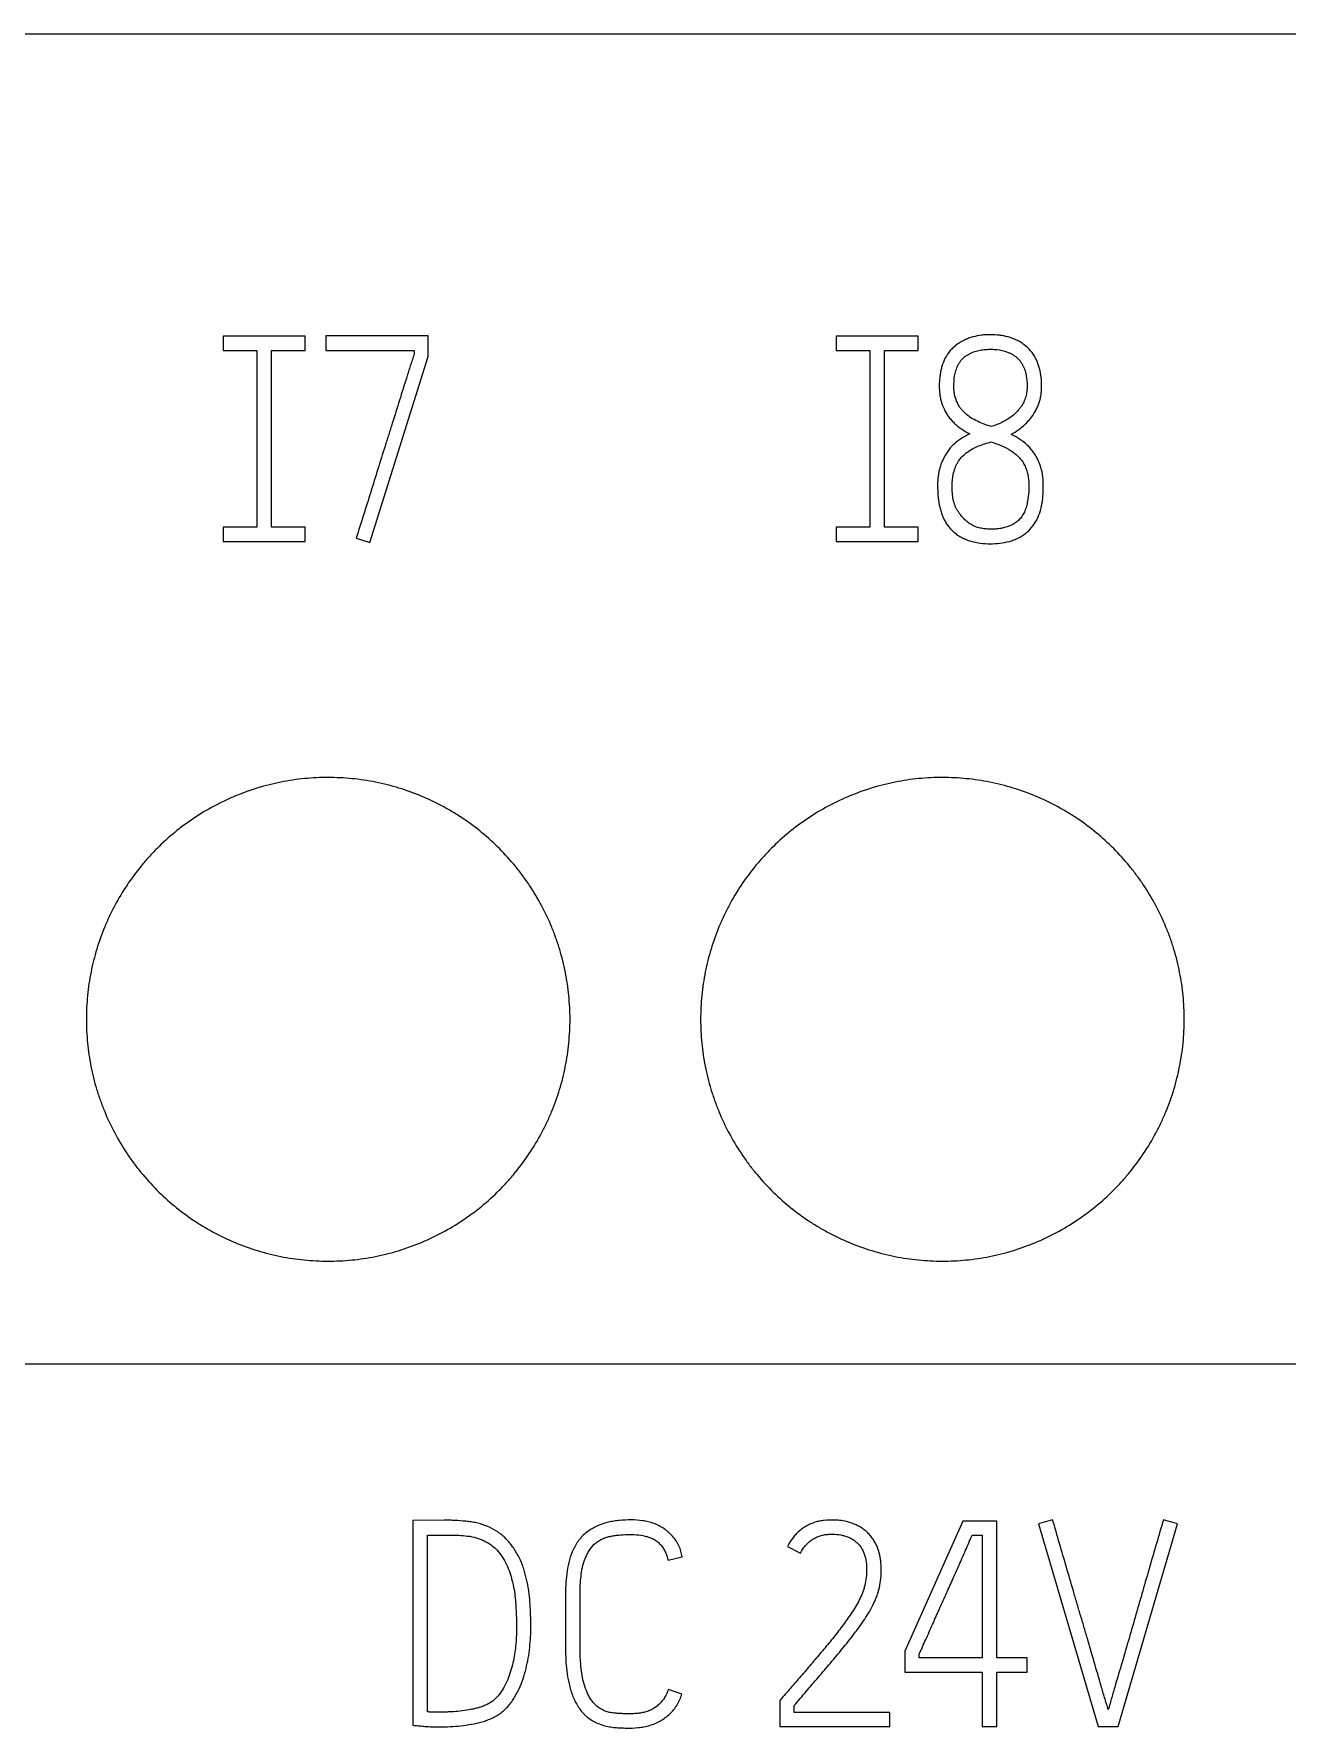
# Model space of a CAD drawing. Extents: x 0 to 420, y 0 to 297.
# Drawn here: x 140.25 to 150.62, y 219.54 to 233.56 of the extents above; entities that cross this region are included whole.
import ezdxf

# ---------------------------------------------------------------- set-up
doc = ezdxf.new("R2010")
doc.units = 0
doc.header["$LTSCALE"] = 23.1
doc.layers.add('10000_FRONT', color=7, linetype='CONTINUOUS')
doc.layers.add('10500_FRONT_LABELING', color=7, linetype='CONTINUOUS')

msp = doc.modelspace()

# ---------------------------------------------------------------- linework, layer by layer
at = {"layer": '10000_FRONT', "color": 7, "linetype": 'CONTINUOUS'}
for p, q in [((91.697, 233.556), (163.197, 233.556)), ((91.697, 222.556), (163.197, 222.556))]:
    msp.add_line(p, q, dxfattribs=at)
for points, knots in [([(144.687, 225.406), (144.687, 225.471), (144.683, 225.537), (144.671, 225.666), (144.661, 225.73), (144.636, 225.858), (144.62, 225.921), (144.592, 226.015), (144.582, 226.046), (144.559, 226.108), (144.548, 226.139), (144.51, 226.229), (144.455, 226.347), (144.388, 226.459), (144.334, 226.54), (144.315, 226.567), (144.276, 226.62), (144.256, 226.646), (144.193, 226.722), (144.149, 226.771), (144.011, 226.91), (143.911, 226.993), (143.788, 227.075), (143.774, 227.084), (143.746, 227.102), (143.732, 227.11), (143.69, 227.136), (143.661, 227.152), (143.575, 227.199), (143.516, 227.227), (143.395, 227.277), (143.334, 227.299), (143.24, 227.328), (143.208, 227.337), (143.144, 227.353), (143.112, 227.36), (143.014, 227.38), (142.884, 227.399), (142.754, 227.405), (142.623, 227.406), (142.558, 227.402), (142.459, 227.393), (142.426, 227.389), (142.361, 227.379), (142.199, 227.351), (142.042, 227.303), (141.891, 227.241), (141.861, 227.227), (141.816, 227.206), (141.801, 227.199), (141.772, 227.184), (141.698, 227.146), (141.628, 227.104), (141.466, 226.995), (141.365, 226.912), (141.248, 226.795), (141.225, 226.771), (141.181, 226.723), (141.16, 226.698), (141.098, 226.622), (141.059, 226.57), (140.987, 226.462), (140.953, 226.406), (140.907, 226.319), (140.892, 226.29), (140.864, 226.23), (140.851, 226.2), (140.813, 226.109), (140.77, 225.987), (140.738, 225.861), (140.719, 225.765), (140.713, 225.733), (140.704, 225.668), (140.7, 225.635), (140.69, 225.537), (140.687, 225.471), (140.687, 225.406)], [0, 0, 0, 0, 0.03125, 0.03125, 0.0625, 0.0625, 0.09375, 0.09375, 0.109375, 0.109375, 0.125, 0.125, 0.15625, 0.1875, 0.1875, 0.203125, 0.203125, 0.21875, 0.21875, 0.25, 0.25, 0.3125, 0.3125, 0.320312, 0.320312, 0.328125, 0.328125, 0.34375, 0.34375, 0.375, 0.375, 0.40625, 0.40625, 0.421875, 0.421875, 0.4375, 0.4375, 0.46875, 0.5, 0.5, 0.53125, 0.53125, 0.546875, 0.546875, 0.5625, 0.625, 0.625, 0.640625, 0.640625, 0.648438, 0.648438, 0.65625, 0.6875, 0.6875, 0.75, 0.75, 0.765625, 0.765625, 0.78125, 0.78125, 0.8125, 0.8125, 0.84375, 0.84375, 0.859375, 0.859375, 0.875, 0.875, 0.90625, 0.9375, 0.9375, 0.953125, 0.953125, 0.96875, 0.96875, 1, 1, 1, 1]), ([(149.767, 225.406), (149.767, 225.471), (149.763, 225.537), (149.751, 225.666), (149.741, 225.73), (149.716, 225.858), (149.7, 225.921), (149.672, 226.015), (149.662, 226.046), (149.639, 226.108), (149.628, 226.139), (149.59, 226.229), (149.535, 226.347), (149.468, 226.459), (149.414, 226.54), (149.395, 226.567), (149.356, 226.62), (149.336, 226.646), (149.273, 226.722), (149.229, 226.771), (149.091, 226.91), (148.991, 226.993), (148.868, 227.075), (148.854, 227.084), (148.826, 227.102), (148.812, 227.11), (148.77, 227.136), (148.741, 227.152), (148.655, 227.199), (148.596, 227.227), (148.475, 227.277), (148.414, 227.299), (148.32, 227.328), (148.288, 227.337), (148.224, 227.353), (148.192, 227.36), (148.094, 227.38), (147.964, 227.399), (147.834, 227.405), (147.703, 227.406), (147.638, 227.402), (147.539, 227.393), (147.506, 227.389), (147.441, 227.379), (147.279, 227.351), (147.122, 227.303), (146.971, 227.241), (146.941, 227.227), (146.896, 227.206), (146.881, 227.199), (146.852, 227.184), (146.778, 227.146), (146.708, 227.104), (146.546, 226.995), (146.445, 226.912), (146.328, 226.795), (146.305, 226.771), (146.261, 226.723), (146.24, 226.698), (146.178, 226.622), (146.139, 226.57), (146.067, 226.462), (146.033, 226.406), (145.987, 226.319), (145.972, 226.29), (145.944, 226.23), (145.931, 226.2), (145.893, 226.109), (145.85, 225.987), (145.818, 225.861), (145.799, 225.765), (145.793, 225.733), (145.784, 225.668), (145.78, 225.635), (145.77, 225.537), (145.767, 225.471), (145.767, 225.406)], [0, 0, 0, 0, 0.03125, 0.03125, 0.0625, 0.0625, 0.09375, 0.09375, 0.109375, 0.109375, 0.125, 0.125, 0.15625, 0.1875, 0.1875, 0.203125, 0.203125, 0.21875, 0.21875, 0.25, 0.25, 0.3125, 0.3125, 0.320312, 0.320312, 0.328125, 0.328125, 0.34375, 0.34375, 0.375, 0.375, 0.40625, 0.40625, 0.421875, 0.421875, 0.4375, 0.4375, 0.46875, 0.5, 0.5, 0.53125, 0.53125, 0.546875, 0.546875, 0.5625, 0.625, 0.625, 0.640625, 0.640625, 0.648438, 0.648438, 0.65625, 0.6875, 0.6875, 0.75, 0.75, 0.765625, 0.765625, 0.78125, 0.78125, 0.8125, 0.8125, 0.84375, 0.84375, 0.859375, 0.859375, 0.875, 0.875, 0.90625, 0.9375, 0.9375, 0.953125, 0.953125, 0.96875, 0.96875, 1, 1, 1, 1]), ([(140.687, 225.406), (140.687, 225.34), (140.69, 225.274), (140.703, 225.145), (140.712, 225.081), (140.737, 224.953), (140.753, 224.89), (140.781, 224.796), (140.792, 224.765), (140.814, 224.703), (140.826, 224.672), (140.863, 224.582), (140.919, 224.464), (140.985, 224.352), (141.039, 224.271), (141.058, 224.244), (141.097, 224.191), (141.117, 224.165), (141.18, 224.089), (141.224, 224.04), (141.362, 223.901), (141.463, 223.818), (141.585, 223.736), (141.599, 223.727), (141.627, 223.709), (141.641, 223.701), (141.684, 223.675), (141.712, 223.659), (141.799, 223.612), (141.858, 223.584), (141.978, 223.534), (142.04, 223.512), (142.134, 223.483), (142.166, 223.474), (142.229, 223.458), (142.262, 223.451), (142.359, 223.431), (142.489, 223.412), (142.619, 223.406), (142.75, 223.405), (142.816, 223.409), (142.914, 223.418), (142.947, 223.422), (143.012, 223.432), (143.045, 223.438), (143.141, 223.457), (143.205, 223.473), (143.33, 223.511), (143.391, 223.533), (143.482, 223.57), (143.512, 223.584), (143.557, 223.605), (143.572, 223.612), (143.601, 223.627), (143.675, 223.665), (143.745, 223.707), (143.907, 223.816), (144.009, 223.899), (144.125, 224.016), (144.148, 224.04), (144.192, 224.088), (144.213, 224.113), (144.275, 224.189), (144.314, 224.241), (144.386, 224.349), (144.42, 224.405), (144.466, 224.492), (144.481, 224.521), (144.509, 224.581), (144.522, 224.611), (144.56, 224.702), (144.604, 224.824), (144.635, 224.95), (144.654, 225.046), (144.66, 225.078), (144.67, 225.143), (144.674, 225.176), (144.683, 225.274), (144.687, 225.34), (144.687, 225.406)], [0, 0, 0, 0, 0.03125, 0.03125, 0.0625, 0.0625, 0.09375, 0.09375, 0.109375, 0.109375, 0.125, 0.125, 0.15625, 0.1875, 0.1875, 0.203125, 0.203125, 0.21875, 0.21875, 0.25, 0.25, 0.3125, 0.3125, 0.320312, 0.320312, 0.328125, 0.328125, 0.34375, 0.34375, 0.375, 0.375, 0.40625, 0.40625, 0.421875, 0.421875, 0.4375, 0.4375, 0.46875, 0.5, 0.5, 0.53125, 0.53125, 0.546875, 0.546875, 0.5625, 0.5625, 0.59375, 0.59375, 0.625, 0.625, 0.640625, 0.640625, 0.648438, 0.648438, 0.65625, 0.6875, 0.6875, 0.75, 0.75, 0.765625, 0.765625, 0.78125, 0.78125, 0.8125, 0.8125, 0.84375, 0.84375, 0.859375, 0.859375, 0.875, 0.875, 0.90625, 0.9375, 0.9375, 0.953125, 0.953125, 0.96875, 0.96875, 1, 1, 1, 1]), ([(145.767, 225.406), (145.767, 225.34), (145.77, 225.274), (145.783, 225.145), (145.792, 225.081), (145.817, 224.953), (145.833, 224.89), (145.861, 224.796), (145.872, 224.765), (145.894, 224.703), (145.906, 224.672), (145.943, 224.582), (145.999, 224.464), (146.065, 224.352), (146.119, 224.271), (146.138, 224.244), (146.177, 224.191), (146.197, 224.165), (146.26, 224.089), (146.304, 224.04), (146.442, 223.901), (146.543, 223.818), (146.665, 223.736), (146.679, 223.727), (146.707, 223.709), (146.721, 223.701), (146.764, 223.675), (146.792, 223.659), (146.879, 223.612), (146.938, 223.584), (147.058, 223.534), (147.12, 223.512), (147.214, 223.483), (147.246, 223.474), (147.309, 223.458), (147.342, 223.451), (147.439, 223.431), (147.569, 223.412), (147.699, 223.406), (147.83, 223.405), (147.896, 223.409), (147.994, 223.418), (148.027, 223.422), (148.092, 223.432), (148.125, 223.438), (148.221, 223.457), (148.285, 223.473), (148.41, 223.511), (148.471, 223.533), (148.562, 223.57), (148.592, 223.584), (148.637, 223.605), (148.652, 223.612), (148.681, 223.627), (148.755, 223.665), (148.825, 223.707), (148.987, 223.816), (149.089, 223.899), (149.205, 224.016), (149.228, 224.04), (149.272, 224.088), (149.293, 224.113), (149.355, 224.189), (149.394, 224.241), (149.466, 224.349), (149.5, 224.405), (149.546, 224.492), (149.561, 224.521), (149.589, 224.581), (149.602, 224.611), (149.64, 224.702), (149.684, 224.824), (149.715, 224.95), (149.734, 225.046), (149.74, 225.078), (149.75, 225.143), (149.754, 225.176), (149.763, 225.274), (149.767, 225.34), (149.767, 225.406)], [0, 0, 0, 0, 0.03125, 0.03125, 0.0625, 0.0625, 0.09375, 0.09375, 0.109375, 0.109375, 0.125, 0.125, 0.15625, 0.1875, 0.1875, 0.203125, 0.203125, 0.21875, 0.21875, 0.25, 0.25, 0.3125, 0.3125, 0.320312, 0.320312, 0.328125, 0.328125, 0.34375, 0.34375, 0.375, 0.375, 0.40625, 0.40625, 0.421875, 0.421875, 0.4375, 0.4375, 0.46875, 0.5, 0.5, 0.53125, 0.53125, 0.546875, 0.546875, 0.5625, 0.5625, 0.59375, 0.59375, 0.625, 0.625, 0.640625, 0.640625, 0.648438, 0.648438, 0.65625, 0.6875, 0.6875, 0.75, 0.75, 0.765625, 0.765625, 0.78125, 0.78125, 0.8125, 0.8125, 0.84375, 0.84375, 0.859375, 0.859375, 0.875, 0.875, 0.90625, 0.9375, 0.9375, 0.953125, 0.953125, 0.96875, 0.96875, 1, 1, 1, 1])]:
    msp.add_open_spline(points, degree=3, knots=knots, dxfattribs=at)
at = {"layer": '10500_FRONT_LABELING', "color": 7, "linetype": 'CONTINUOUS'}
for p, q in [((141.817, 231.056), (141.817, 230.936)), ((142.497, 231.056), (141.817, 231.056)), ((141.817, 230.936), (142.097, 230.936)), ((142.097, 230.936), (142.097, 229.476)), ((142.217, 229.476), (142.217, 230.936)), ((142.217, 230.936), (142.497, 230.936)), ((142.497, 230.936), (142.497, 231.056)), ((142.667, 231.058), (142.667, 230.938)), ((143.515, 231.058), (142.667, 231.058)), ((142.667, 230.938), (143.398, 230.938)), ((143.398, 230.938), (143.398, 230.905)), ((143.515, 230.886), (143.515, 231.058)), ((146.887, 231.056), (146.887, 230.936)), ((147.567, 231.056), (146.887, 231.056)), ((146.887, 230.936), (147.167, 230.936)), ((147.167, 230.936), (147.167, 229.476)), ((147.287, 229.476), (147.287, 230.936)), ((147.287, 230.936), (147.567, 230.936)), ((147.567, 230.936), (147.567, 231.056)), ((143.032, 229.348), (143.515, 230.886)), ((141.817, 229.476), (141.817, 229.356)), ((142.097, 229.476), (141.817, 229.476)), ((142.497, 229.476), (142.217, 229.476)), ((142.497, 229.356), (142.497, 229.476)), ((142.919, 229.386), (143.032, 229.348)), ((146.887, 229.476), (146.887, 229.356)), ((147.167, 229.476), (146.887, 229.476)), ((147.567, 229.476), (147.287, 229.476)), ((147.567, 229.356), (147.567, 229.476)), ((141.817, 229.356), (142.497, 229.356)), ((146.887, 229.356), (147.567, 229.356)), ((143.647, 221.263), (143.387, 221.26)), ((143.387, 221.26), (143.387, 219.567)), ((147.934, 221.256), (147.455, 220.18)), ((148.216, 221.256), (147.934, 221.256)), ((148.216, 220.124), (148.216, 221.256)), ((148.678, 221.267), (148.562, 221.234)), ((149.711, 221.234), (149.595, 221.267)), ((143.507, 219.678), (143.507, 221.14)), ((143.507, 221.14), (143.695, 221.14)), ((148.012, 221.138), (148.095, 221.138)), ((148.095, 221.138), (148.095, 220.124)), ((148.562, 221.234), (149.055, 219.556)), ((149.221, 219.556), (149.711, 221.234)), ((146.486, 221.046), (146.593, 220.991)), ((145.498, 220.933), (145.614, 220.961)), ((144.65, 220.654), (144.65, 220.206)), ((144.77, 220.206), (144.77, 220.654)), ((147.455, 220.18), (147.455, 220.006)), ((147.574, 220.124), (147.574, 220.154)), ((147.455, 220.006), (148.095, 220.006)), ((148.095, 220.124), (147.574, 220.124)), ((148.095, 220.006), (148.095, 219.556)), ((148.467, 220.124), (148.216, 220.124)), ((148.216, 219.556), (148.216, 220.006)), ((148.216, 220.006), (148.467, 220.006)), ((148.467, 220.006), (148.467, 220.124)), ((145.612, 219.824), (145.5, 219.864)), ((146.436, 219.789), (146.422, 219.772)), ((146.422, 219.772), (146.422, 219.556)), ((146.541, 219.673), (146.541, 219.73)), ((147.332, 219.673), (146.541, 219.673)), ((147.332, 219.556), (147.332, 219.673)), ((146.422, 219.556), (147.332, 219.556)), ((148.095, 219.556), (148.216, 219.556)), ((149.055, 219.556), (149.221, 219.556))]:
    msp.add_line(p, q, dxfattribs=at)
for points, knots in [([(148.335, 230.244), (148.357, 230.256), (148.378, 230.269), (148.417, 230.298), (148.436, 230.313), (148.463, 230.339), (148.471, 230.348), (148.488, 230.367), (148.495, 230.376), (148.517, 230.405), (148.53, 230.426), (148.547, 230.458), (148.553, 230.469), (148.562, 230.492), (148.566, 230.504), (148.573, 230.527), (148.576, 230.539), (148.581, 230.563), (148.583, 230.575), (148.586, 230.599), (148.587, 230.611), (148.587, 230.636), (148.587, 230.648), (148.586, 230.685), (148.584, 230.709), (148.577, 230.757), (148.572, 230.781), (148.561, 230.816), (148.557, 230.828), (148.548, 230.851), (148.543, 230.862), (148.526, 230.895), (148.512, 230.915), (148.48, 230.953), (148.462, 230.97), (148.433, 230.992), (148.423, 230.999), (148.402, 231.012), (148.391, 231.018), (148.357, 231.034), (148.334, 231.042), (148.298, 231.052), (148.286, 231.055), (148.262, 231.06), (148.25, 231.062), (148.213, 231.066), (148.189, 231.067), (148.152, 231.067), (148.139, 231.067), (148.115, 231.066), (148.102, 231.065), (148.066, 231.06), (148.042, 231.056), (148.006, 231.046), (147.994, 231.042), (147.971, 231.034), (147.96, 231.029), (147.926, 231.013), (147.905, 231), (147.876, 230.978), (147.866, 230.97), (147.848, 230.953), (147.839, 230.945), (147.816, 230.917), (147.802, 230.897), (147.779, 230.853), (147.77, 230.83), (147.759, 230.795), (147.756, 230.783), (147.751, 230.759), (147.749, 230.747), (147.744, 230.711), (147.742, 230.686), (147.74, 230.638), (147.741, 230.614), (147.744, 230.577), (147.746, 230.565), (147.75, 230.541), (147.753, 230.529), (147.763, 230.493), (147.772, 230.47), (147.788, 230.437), (147.793, 230.426), (147.806, 230.405), (147.813, 230.395), (147.828, 230.375), (147.836, 230.366), (147.853, 230.348), (147.861, 230.339), (147.879, 230.322), (147.889, 230.314), (147.909, 230.299), (147.919, 230.292), (147.95, 230.271), (147.971, 230.258), (147.993, 230.247)], [0, 0, 0, 0, 0.03125, 0.03125, 0.0625, 0.0625, 0.078125, 0.078125, 0.09375, 0.09375, 0.125, 0.125, 0.140625, 0.140625, 0.15625, 0.15625, 0.171875, 0.171875, 0.1875, 0.1875, 0.203125, 0.203125, 0.21875, 0.21875, 0.25, 0.25, 0.28125, 0.28125, 0.296875, 0.296875, 0.3125, 0.3125, 0.34375, 0.34375, 0.375, 0.375, 0.390625, 0.390625, 0.40625, 0.40625, 0.4375, 0.4375, 0.453125, 0.453125, 0.46875, 0.46875, 0.5, 0.5, 0.515625, 0.515625, 0.53125, 0.53125, 0.5625, 0.5625, 0.578125, 0.578125, 0.59375, 0.59375, 0.625, 0.625, 0.640625, 0.640625, 0.65625, 0.65625, 0.6875, 0.6875, 0.71875, 0.71875, 0.734375, 0.734375, 0.75, 0.75, 0.78125, 0.78125, 0.8125, 0.8125, 0.828125, 0.828125, 0.84375, 0.84375, 0.875, 0.875, 0.890625, 0.890625, 0.90625, 0.90625, 0.921875, 0.921875, 0.9375, 0.9375, 0.953125, 0.953125, 0.96875, 0.96875, 1, 1, 1, 1]), ([(147.861, 230.636), (147.862, 230.667), (147.863, 230.697), (147.87, 230.742), (147.874, 230.757), (147.883, 230.787), (147.888, 230.801), (147.898, 230.822), (147.902, 230.828), (147.911, 230.841), (147.915, 230.848), (147.93, 230.866), (147.94, 230.876), (147.959, 230.891), (147.965, 230.895), (147.978, 230.903), (147.985, 230.907), (148.005, 230.918), (148.019, 230.924), (148.041, 230.931), (148.049, 230.933), (148.064, 230.937), (148.087, 230.942), (148.109, 230.945), (148.14, 230.947), (148.155, 230.947), (148.186, 230.947), (148.202, 230.946), (148.247, 230.941), (148.277, 230.934), (148.313, 230.921), (148.32, 230.917), (148.334, 230.911), (148.348, 230.903), (148.361, 230.895), (148.373, 230.886), (148.379, 230.881), (148.396, 230.865), (148.407, 230.854), (148.42, 230.835), (148.424, 230.828), (148.431, 230.815), (148.435, 230.808), (148.444, 230.787), (148.449, 230.772), (148.457, 230.743), (148.46, 230.727), (148.467, 230.682), (148.468, 230.652), (148.466, 230.606), (148.464, 230.591), (148.458, 230.561), (148.454, 230.546), (148.442, 230.517), (148.436, 230.504), (148.424, 230.484), (148.42, 230.477), (148.411, 230.465), (148.406, 230.459), (148.392, 230.441), (148.381, 230.429), (148.36, 230.408), (148.348, 230.398), (148.311, 230.37), (148.285, 230.354), (148.243, 230.334), (148.229, 230.328), (148.2, 230.317), (148.185, 230.312), (148.17, 230.308)], [0, 0, 0, 0, 0.0625, 0.0625, 0.09375, 0.09375, 0.125, 0.125, 0.140625, 0.140625, 0.15625, 0.15625, 0.1875, 0.1875, 0.203125, 0.203125, 0.21875, 0.21875, 0.25, 0.25, 0.265625, 0.265625, 0.28125, 0.3125, 0.3125, 0.34375, 0.34375, 0.375, 0.375, 0.4375, 0.4375, 0.453125, 0.453125, 0.46875, 0.484375, 0.484375, 0.5, 0.5, 0.53125, 0.53125, 0.546875, 0.546875, 0.5625, 0.5625, 0.59375, 0.59375, 0.625, 0.625, 0.6875, 0.6875, 0.71875, 0.71875, 0.75, 0.75, 0.78125, 0.78125, 0.796875, 0.796875, 0.8125, 0.8125, 0.84375, 0.84375, 0.875, 0.875, 0.9375, 0.9375, 0.96875, 0.96875, 1, 1, 1, 1]), ([(143.398, 230.905), (143.395, 230.897), (143.392, 230.889), (143.387, 230.873), (143.384, 230.865), (143.377, 230.842), (143.371, 230.826), (143.356, 230.779), (143.346, 230.747), (143.316, 230.652), (143.296, 230.589), (143.257, 230.462), (143.237, 230.399), (143.207, 230.304), (143.197, 230.272), (143.177, 230.209), (143.167, 230.177), (143.137, 230.083), (143.117, 230.019), (143.078, 229.893), (143.058, 229.829), (142.999, 229.639), (142.959, 229.513), (142.919, 229.386)], [0, 0, 0, 0, 0.015625, 0.015625, 0.03125, 0.03125, 0.0625, 0.0625, 0.125, 0.125, 0.25, 0.25, 0.375, 0.375, 0.4375, 0.4375, 0.5, 0.5, 0.625, 0.625, 0.75, 0.75, 1, 1, 1, 1]), ([(148.17, 230.308), (148.131, 230.32), (148.092, 230.334), (148.037, 230.36), (148.019, 230.37), (147.985, 230.392), (147.969, 230.404), (147.946, 230.425), (147.939, 230.432), (147.926, 230.447), (147.913, 230.463), (147.902, 230.48), (147.893, 230.498), (147.888, 230.508), (147.877, 230.536), (147.871, 230.555), (147.865, 230.585), (147.864, 230.595), (147.862, 230.615), (147.861, 230.626), (147.861, 230.636)], [0, 0, 0, 0, 0.25, 0.25, 0.375, 0.375, 0.5, 0.5, 0.5625, 0.5625, 0.625, 0.6875, 0.6875, 0.75, 0.75, 0.875, 0.875, 0.9375, 0.9375, 1, 1, 1, 1]), ([(147.993, 230.247), (147.969, 230.236), (147.945, 230.223), (147.901, 230.194), (147.879, 230.179), (147.85, 230.151), (147.841, 230.142), (147.823, 230.121), (147.815, 230.111), (147.792, 230.078), (147.78, 230.055), (147.763, 230.019), (147.758, 230.006), (147.749, 229.981), (147.745, 229.969), (147.735, 229.93), (147.731, 229.904), (147.728, 229.864), (147.727, 229.851), (147.727, 229.824), (147.727, 229.811), (147.727, 229.771), (147.729, 229.745), (147.735, 229.693), (147.739, 229.667), (147.748, 229.628), (147.751, 229.615), (147.759, 229.589), (147.764, 229.577), (147.774, 229.552), (147.78, 229.54), (147.792, 229.517), (147.799, 229.505), (147.823, 229.472), (147.84, 229.452), (147.871, 229.426), (147.881, 229.418), (147.904, 229.403), (147.915, 229.396), (147.939, 229.384), (147.951, 229.378), (147.976, 229.368), (147.989, 229.364), (148.054, 229.345), (148.107, 229.339), (148.215, 229.339), (148.268, 229.344), (148.333, 229.362), (148.346, 229.366), (148.371, 229.376), (148.383, 229.381), (148.407, 229.393), (148.419, 229.4), (148.441, 229.414), (148.452, 229.422), (148.483, 229.448), (148.501, 229.467), (148.525, 229.5), (148.532, 229.511), (148.546, 229.534), (148.552, 229.546), (148.568, 229.583), (148.576, 229.608), (148.588, 229.661), (148.593, 229.687), (148.599, 229.739), (148.601, 229.766), (148.601, 229.805), (148.601, 229.819), (148.601, 229.845), (148.6, 229.859), (148.597, 229.899), (148.593, 229.925), (148.583, 229.963), (148.579, 229.976), (148.57, 230.001), (148.565, 230.014), (148.554, 230.038), (148.548, 230.05), (148.535, 230.073), (148.527, 230.084), (148.512, 230.105), (148.504, 230.116), (148.486, 230.136), (148.477, 230.146), (148.448, 230.173), (148.427, 230.189), (148.382, 230.219), (148.359, 230.232), (148.335, 230.244)], [0, 0, 0, 0, 0.03125, 0.03125, 0.0625, 0.0625, 0.078125, 0.078125, 0.09375, 0.09375, 0.125, 0.125, 0.140625, 0.140625, 0.15625, 0.15625, 0.1875, 0.1875, 0.203125, 0.203125, 0.21875, 0.21875, 0.25, 0.25, 0.28125, 0.28125, 0.296875, 0.296875, 0.3125, 0.3125, 0.328125, 0.328125, 0.34375, 0.34375, 0.375, 0.375, 0.390625, 0.390625, 0.40625, 0.40625, 0.421875, 0.421875, 0.4375, 0.4375, 0.5, 0.5, 0.5625, 0.5625, 0.578125, 0.578125, 0.59375, 0.59375, 0.609375, 0.609375, 0.625, 0.625, 0.65625, 0.65625, 0.671875, 0.671875, 0.6875, 0.6875, 0.71875, 0.71875, 0.75, 0.75, 0.78125, 0.78125, 0.796875, 0.796875, 0.8125, 0.8125, 0.84375, 0.84375, 0.859375, 0.859375, 0.875, 0.875, 0.890625, 0.890625, 0.90625, 0.90625, 0.921875, 0.921875, 0.9375, 0.9375, 0.96875, 0.96875, 1, 1, 1, 1]), ([(147.953, 229.537), (147.941, 229.549), (147.929, 229.562), (147.912, 229.582), (147.907, 229.589), (147.897, 229.603), (147.892, 229.611), (147.883, 229.626), (147.879, 229.634), (147.872, 229.65), (147.869, 229.658), (147.861, 229.683), (147.857, 229.7), (147.851, 229.735), (147.849, 229.752), (147.847, 229.787), (147.847, 229.805), (147.847, 229.839), (147.848, 229.857), (147.851, 229.883), (147.852, 229.892), (147.855, 229.909), (147.857, 229.918), (147.863, 229.943), (147.869, 229.96), (147.879, 229.984), (147.883, 229.992), (147.891, 230.008), (147.896, 230.015), (147.91, 230.037), (147.921, 230.051), (147.946, 230.075), (147.96, 230.087), (148.003, 230.118), (148.034, 230.134), (148.083, 230.154), (148.1, 230.16), (148.133, 230.171), (148.15, 230.176), (148.168, 230.181)], [0, 0, 0, 0, 0.0625, 0.0625, 0.09375, 0.09375, 0.125, 0.125, 0.15625, 0.15625, 0.1875, 0.1875, 0.25, 0.25, 0.3125, 0.3125, 0.375, 0.375, 0.4375, 0.4375, 0.46875, 0.46875, 0.5, 0.5, 0.5625, 0.5625, 0.59375, 0.59375, 0.625, 0.625, 0.6875, 0.6875, 0.75, 0.75, 0.875, 0.875, 0.9375, 0.9375, 1, 1, 1, 1]), ([(148.168, 230.181), (148.194, 230.173), (148.22, 230.164), (148.27, 230.143), (148.294, 230.132), (148.33, 230.111), (148.341, 230.103), (148.364, 230.087), (148.374, 230.079), (148.394, 230.06), (148.404, 230.05), (148.421, 230.029), (148.429, 230.018), (148.443, 229.995), (148.449, 229.983), (148.459, 229.958), (148.464, 229.944), (148.475, 229.905), (148.478, 229.878), (148.481, 229.838), (148.481, 229.824), (148.481, 229.797), (148.481, 229.783), (148.479, 229.742), (148.475, 229.716), (148.468, 229.676), (148.465, 229.662), (148.458, 229.636), (148.451, 229.616), (148.443, 229.598), (148.437, 229.586), (148.433, 229.58), (148.422, 229.562), (148.414, 229.551), (148.4, 229.536), (148.396, 229.532), (148.385, 229.523), (148.38, 229.518), (148.363, 229.506), (148.351, 229.499), (148.333, 229.49), (148.326, 229.488), (148.314, 229.483), (148.294, 229.476), (148.274, 229.471), (148.248, 229.465), (148.234, 229.463), (148.207, 229.46), (148.193, 229.46), (148.166, 229.459), (148.152, 229.459), (148.125, 229.461), (148.111, 229.462), (148.084, 229.467), (148.071, 229.47), (148.045, 229.478), (148.032, 229.483), (148.013, 229.492), (148.007, 229.496), (147.995, 229.503), (147.99, 229.506), (147.973, 229.518), (147.963, 229.527), (147.953, 229.537)], [0, 0, 0, 0, 0.0625, 0.0625, 0.125, 0.125, 0.15625, 0.15625, 0.1875, 0.1875, 0.21875, 0.21875, 0.25, 0.25, 0.28125, 0.28125, 0.3125, 0.3125, 0.375, 0.375, 0.40625, 0.40625, 0.4375, 0.4375, 0.5, 0.5, 0.53125, 0.53125, 0.5625, 0.578125, 0.578125, 0.59375, 0.59375, 0.625, 0.625, 0.640625, 0.640625, 0.65625, 0.65625, 0.6875, 0.6875, 0.703125, 0.703125, 0.71875, 0.75, 0.75, 0.78125, 0.78125, 0.8125, 0.8125, 0.84375, 0.84375, 0.875, 0.875, 0.90625, 0.90625, 0.9375, 0.9375, 0.953125, 0.953125, 0.96875, 0.96875, 1, 1, 1, 1]), ([(143.387, 219.567), (143.401, 219.566), (143.416, 219.564), (143.446, 219.562), (143.461, 219.56), (143.49, 219.558), (143.505, 219.556), (143.534, 219.555), (143.549, 219.554), (143.593, 219.553), (143.623, 219.553), (143.682, 219.555), (143.711, 219.556), (143.77, 219.561), (143.799, 219.564), (143.857, 219.573), (143.886, 219.578), (143.93, 219.588), (143.945, 219.592), (143.974, 219.6), (143.988, 219.604), (144.016, 219.615), (144.03, 219.62), (144.057, 219.633), (144.07, 219.64), (144.096, 219.655), (144.109, 219.663), (144.132, 219.682), (144.143, 219.691), (144.175, 219.723), (144.194, 219.746), (144.219, 219.783), (144.227, 219.796), (144.242, 219.821), (144.249, 219.834), (144.269, 219.874), (144.281, 219.901), (144.301, 219.957), (144.31, 219.986), (144.325, 220.043), (144.332, 220.072), (144.343, 220.13), (144.347, 220.159), (144.355, 220.217), (144.357, 220.247), (144.361, 220.306), (144.363, 220.335), (144.363, 220.395), (144.363, 220.424), (144.361, 220.484), (144.36, 220.513), (144.357, 220.573), (144.354, 220.602), (144.348, 220.661), (144.344, 220.69), (144.336, 220.734), (144.333, 220.748), (144.327, 220.777), (144.323, 220.792), (144.316, 220.821), (144.312, 220.835), (144.303, 220.864), (144.298, 220.878), (144.283, 220.92), (144.27, 220.947), (144.249, 220.986), (144.242, 220.999), (144.226, 221.025), (144.217, 221.037), (144.199, 221.061), (144.19, 221.073), (144.17, 221.095), (144.16, 221.106), (144.139, 221.127), (144.128, 221.136), (144.11, 221.151), (144.104, 221.155), (144.092, 221.164), (144.086, 221.168), (144.054, 221.189), (144.027, 221.202), (143.986, 221.218), (143.972, 221.223), (143.943, 221.233), (143.929, 221.237), (143.9, 221.244), (143.885, 221.246), (143.855, 221.251), (143.841, 221.253), (143.796, 221.257), (143.767, 221.259), (143.722, 221.261), (143.707, 221.262), (143.677, 221.263), (143.662, 221.263), (143.647, 221.263)], [0, 0, 0, 0, 0.015625, 0.015625, 0.03125, 0.03125, 0.046875, 0.046875, 0.0625, 0.0625, 0.09375, 0.09375, 0.125, 0.125, 0.15625, 0.15625, 0.1875, 0.1875, 0.203125, 0.203125, 0.21875, 0.21875, 0.234375, 0.234375, 0.25, 0.25, 0.265625, 0.265625, 0.28125, 0.28125, 0.3125, 0.3125, 0.328125, 0.328125, 0.34375, 0.34375, 0.375, 0.375, 0.40625, 0.40625, 0.4375, 0.4375, 0.46875, 0.46875, 0.5, 0.5, 0.53125, 0.53125, 0.5625, 0.5625, 0.59375, 0.59375, 0.625, 0.625, 0.65625, 0.65625, 0.671875, 0.671875, 0.6875, 0.6875, 0.703125, 0.703125, 0.71875, 0.71875, 0.75, 0.75, 0.765625, 0.765625, 0.78125, 0.78125, 0.796875, 0.796875, 0.8125, 0.8125, 0.828125, 0.828125, 0.835938, 0.835938, 0.84375, 0.84375, 0.875, 0.875, 0.890625, 0.890625, 0.90625, 0.90625, 0.921875, 0.921875, 0.9375, 0.9375, 0.96875, 0.96875, 0.984375, 0.984375, 1, 1, 1, 1]), ([(145.614, 220.961), (145.61, 220.992), (145.601, 221.023), (145.584, 221.058), (145.58, 221.066), (145.572, 221.079), (145.568, 221.086), (145.555, 221.106), (145.546, 221.118), (145.525, 221.142), (145.513, 221.154), (145.489, 221.174), (145.477, 221.184), (145.451, 221.202), (145.437, 221.21), (145.409, 221.224), (145.394, 221.231), (145.364, 221.241), (145.349, 221.246), (145.319, 221.253), (145.303, 221.256), (145.256, 221.263), (145.224, 221.265), (145.161, 221.265), (145.13, 221.264), (145.083, 221.26), (145.067, 221.258), (145.036, 221.253), (145.02, 221.25), (144.974, 221.239), (144.944, 221.229), (144.9, 221.21), (144.886, 221.203), (144.859, 221.187), (144.846, 221.179), (144.82, 221.16), (144.808, 221.15), (144.785, 221.127), (144.775, 221.116), (144.755, 221.091), (144.746, 221.078), (144.73, 221.051), (144.722, 221.037), (144.702, 220.994), (144.691, 220.965), (144.674, 220.905), (144.668, 220.874), (144.653, 220.78), (144.65, 220.717), (144.65, 220.654)], [0, 0, 0, 0, 0.0625, 0.0625, 0.078125, 0.078125, 0.09375, 0.09375, 0.125, 0.125, 0.15625, 0.15625, 0.1875, 0.1875, 0.21875, 0.21875, 0.25, 0.25, 0.28125, 0.28125, 0.3125, 0.3125, 0.375, 0.375, 0.4375, 0.4375, 0.46875, 0.46875, 0.5, 0.5, 0.5625, 0.5625, 0.59375, 0.59375, 0.625, 0.625, 0.65625, 0.65625, 0.6875, 0.6875, 0.71875, 0.71875, 0.75, 0.75, 0.8125, 0.8125, 0.875, 0.875, 1, 1, 1, 1]), ([(146.541, 219.73), (146.574, 219.769), (146.607, 219.808), (146.674, 219.886), (146.707, 219.925), (146.774, 220.003), (146.807, 220.042), (146.873, 220.121), (146.906, 220.16), (146.971, 220.239), (147.003, 220.279), (147.05, 220.341), (147.065, 220.361), (147.095, 220.403), (147.11, 220.424), (147.138, 220.467), (147.152, 220.489), (147.178, 220.533), (147.19, 220.555), (147.206, 220.59), (147.211, 220.602), (147.221, 220.626), (147.225, 220.638), (147.237, 220.674), (147.244, 220.7), (147.254, 220.75), (147.257, 220.775), (147.261, 220.826), (147.262, 220.852), (147.26, 220.891), (147.259, 220.904), (147.256, 220.929), (147.254, 220.942), (147.248, 220.98), (147.241, 221.005), (147.228, 221.042), (147.223, 221.054), (147.211, 221.077), (147.205, 221.088), (147.191, 221.11), (147.183, 221.12), (147.167, 221.14), (147.158, 221.149), (147.14, 221.168), (147.13, 221.177), (147.11, 221.192), (147.099, 221.199), (147.077, 221.212), (147.065, 221.218), (147.042, 221.229), (147.03, 221.234), (146.993, 221.246), (146.968, 221.253), (146.93, 221.26), (146.918, 221.261), (146.892, 221.264), (146.879, 221.264), (146.84, 221.265), (146.814, 221.264), (146.776, 221.26), (146.763, 221.258), (146.737, 221.253), (146.725, 221.25), (146.687, 221.238), (146.664, 221.228), (146.63, 221.208), (146.619, 221.201), (146.598, 221.186), (146.578, 221.17), (146.559, 221.152), (146.542, 221.133), (146.534, 221.123), (146.51, 221.092), (146.497, 221.069), (146.486, 221.046)], [0, 0, 0, 0, 0.0625, 0.0625, 0.125, 0.125, 0.1875, 0.1875, 0.25, 0.25, 0.3125, 0.3125, 0.34375, 0.34375, 0.375, 0.375, 0.40625, 0.40625, 0.4375, 0.4375, 0.453125, 0.453125, 0.46875, 0.46875, 0.5, 0.5, 0.53125, 0.53125, 0.5625, 0.5625, 0.578125, 0.578125, 0.59375, 0.59375, 0.625, 0.625, 0.640625, 0.640625, 0.65625, 0.65625, 0.671875, 0.671875, 0.6875, 0.6875, 0.703125, 0.703125, 0.71875, 0.71875, 0.734375, 0.734375, 0.75, 0.75, 0.78125, 0.78125, 0.796875, 0.796875, 0.8125, 0.8125, 0.84375, 0.84375, 0.859375, 0.859375, 0.875, 0.875, 0.90625, 0.90625, 0.921875, 0.921875, 0.9375, 0.953125, 0.953125, 0.96875, 0.96875, 1, 1, 1, 1]), ([(149.138, 219.697), (149.133, 219.713), (149.128, 219.73), (149.118, 219.762), (149.113, 219.779), (149.098, 219.828), (149.089, 219.86), (149.06, 219.958), (149.041, 220.024), (149.003, 220.155), (148.984, 220.22), (148.956, 220.319), (148.946, 220.351), (148.927, 220.417), (148.917, 220.449), (148.897, 220.515), (148.888, 220.547), (148.868, 220.613), (148.859, 220.645), (148.83, 220.744), (148.811, 220.809), (148.754, 221.005), (148.716, 221.136), (148.678, 221.267)], [0, 0, 0, 0, 0.03125, 0.03125, 0.0625, 0.0625, 0.125, 0.125, 0.25, 0.25, 0.375, 0.375, 0.4375, 0.4375, 0.5, 0.5, 0.5625, 0.5625, 0.625, 0.625, 0.75, 0.75, 1, 1, 1, 1]), ([(149.595, 221.267), (149.556, 221.137), (149.518, 221.006), (149.442, 220.744), (149.404, 220.613), (149.348, 220.417), (149.329, 220.351), (149.291, 220.22), (149.272, 220.155), (149.234, 220.024), (149.214, 219.959), (149.185, 219.861), (149.176, 219.828), (149.162, 219.779), (149.157, 219.762), (149.148, 219.73), (149.143, 219.713), (149.138, 219.697)], [0, 0, 0, 0, 0.25, 0.25, 0.5, 0.5, 0.625, 0.625, 0.75, 0.75, 0.875, 0.875, 0.9375, 0.9375, 0.96875, 0.96875, 1, 1, 1, 1]), ([(143.695, 221.14), (143.719, 221.14), (143.743, 221.139), (143.791, 221.137), (143.815, 221.135), (143.863, 221.129), (143.887, 221.125), (143.922, 221.114), (143.933, 221.11), (143.956, 221.102), (143.967, 221.097), (143.989, 221.087), (144, 221.081), (144.021, 221.069), (144.031, 221.062), (144.06, 221.04), (144.077, 221.023), (144.108, 220.986), (144.122, 220.966), (144.147, 220.924), (144.159, 220.903), (144.178, 220.859), (144.187, 220.836), (144.198, 220.802), (144.201, 220.79), (144.207, 220.767), (144.21, 220.755), (144.218, 220.72), (144.223, 220.696), (144.23, 220.649), (144.233, 220.625), (144.237, 220.578), (144.238, 220.554), (144.241, 220.506), (144.242, 220.482), (144.244, 220.434), (144.244, 220.41), (144.245, 220.362), (144.244, 220.338), (144.242, 220.29), (144.241, 220.266), (144.236, 220.219), (144.234, 220.195), (144.227, 220.148), (144.223, 220.124), (144.213, 220.078), (144.207, 220.054), (144.188, 219.985), (144.171, 219.939), (144.138, 219.875), (144.125, 219.855), (144.097, 219.816), (144.082, 219.798), (144.059, 219.777), (144.055, 219.773), (144.045, 219.766), (144.031, 219.755), (144.015, 219.746), (143.994, 219.735), (143.983, 219.73), (143.96, 219.722), (143.948, 219.718), (143.925, 219.711), (143.914, 219.708), (143.89, 219.702), (143.879, 219.7), (143.843, 219.692), (143.82, 219.689), (143.772, 219.683), (143.748, 219.68), (143.712, 219.678), (143.7, 219.678), (143.676, 219.677), (143.664, 219.676), (143.628, 219.676), (143.604, 219.676), (143.568, 219.676), (143.556, 219.676), (143.532, 219.676), (143.52, 219.677), (143.507, 219.678)], [0, 0, 0, 0, 0.03125, 0.03125, 0.0625, 0.0625, 0.09375, 0.09375, 0.109375, 0.109375, 0.125, 0.125, 0.140625, 0.140625, 0.15625, 0.15625, 0.1875, 0.1875, 0.21875, 0.21875, 0.25, 0.25, 0.28125, 0.28125, 0.296875, 0.296875, 0.3125, 0.3125, 0.34375, 0.34375, 0.375, 0.375, 0.40625, 0.40625, 0.4375, 0.4375, 0.46875, 0.46875, 0.5, 0.5, 0.53125, 0.53125, 0.5625, 0.5625, 0.59375, 0.59375, 0.625, 0.625, 0.6875, 0.6875, 0.71875, 0.71875, 0.75, 0.75, 0.757812, 0.757812, 0.765625, 0.78125, 0.78125, 0.796875, 0.796875, 0.8125, 0.8125, 0.828125, 0.828125, 0.84375, 0.84375, 0.875, 0.875, 0.90625, 0.90625, 0.921875, 0.921875, 0.9375, 0.9375, 0.96875, 0.96875, 0.984375, 0.984375, 1, 1, 1, 1]), ([(144.77, 220.654), (144.77, 220.679), (144.771, 220.703), (144.773, 220.751), (144.775, 220.775), (144.781, 220.823), (144.784, 220.847), (144.795, 220.895), (144.802, 220.918), (144.815, 220.953), (144.819, 220.964), (144.83, 220.986), (144.836, 220.997), (144.855, 221.028), (144.87, 221.047), (144.892, 221.068), (144.897, 221.071), (144.907, 221.079), (144.912, 221.083), (144.927, 221.093), (144.937, 221.1), (144.959, 221.11), (144.97, 221.115), (144.988, 221.121), (144.994, 221.123), (145.006, 221.126), (145.012, 221.128), (145.029, 221.132), (145.041, 221.134), (145.065, 221.137), (145.078, 221.139), (145.114, 221.143), (145.138, 221.144), (145.187, 221.145), (145.211, 221.145), (145.26, 221.141), (145.284, 221.137), (145.32, 221.129), (145.332, 221.125), (145.355, 221.117), (145.366, 221.112), (145.387, 221.101), (145.398, 221.094), (145.417, 221.079), (145.426, 221.071), (145.438, 221.058), (145.442, 221.053), (145.45, 221.043), (145.453, 221.038), (145.463, 221.023), (145.469, 221.012), (145.48, 220.991), (145.484, 220.979), (145.492, 220.956), (145.495, 220.944), (145.498, 220.933)], [0, 0, 0, 0, 0.0625, 0.0625, 0.125, 0.125, 0.1875, 0.1875, 0.25, 0.25, 0.28125, 0.28125, 0.3125, 0.3125, 0.375, 0.375, 0.390625, 0.390625, 0.40625, 0.40625, 0.4375, 0.4375, 0.46875, 0.46875, 0.484375, 0.484375, 0.5, 0.5, 0.53125, 0.53125, 0.5625, 0.5625, 0.625, 0.625, 0.6875, 0.6875, 0.75, 0.75, 0.78125, 0.78125, 0.8125, 0.8125, 0.84375, 0.84375, 0.875, 0.875, 0.890625, 0.890625, 0.90625, 0.90625, 0.9375, 0.9375, 0.96875, 0.96875, 1, 1, 1, 1]), ([(146.593, 220.991), (146.602, 221.012), (146.614, 221.03), (146.635, 221.055), (146.642, 221.064), (146.658, 221.079), (146.674, 221.093), (146.693, 221.105), (146.712, 221.116), (146.722, 221.121), (146.752, 221.134), (146.773, 221.14), (146.806, 221.145), (146.817, 221.146), (146.839, 221.147), (146.85, 221.147), (146.882, 221.147), (146.904, 221.145), (146.936, 221.139), (146.947, 221.136), (146.968, 221.13), (146.979, 221.127), (146.999, 221.119), (147.009, 221.114), (147.028, 221.103), (147.037, 221.097), (147.054, 221.083), (147.062, 221.076), (147.074, 221.064), (147.077, 221.06), (147.084, 221.051), (147.088, 221.047), (147.097, 221.033), (147.102, 221.023), (147.112, 221.004), (147.117, 220.994), (147.128, 220.963), (147.133, 220.941), (147.137, 220.909), (147.138, 220.898), (147.14, 220.876), (147.14, 220.865), (147.14, 220.832), (147.139, 220.811), (147.133, 220.768), (147.129, 220.746), (147.122, 220.714), (147.119, 220.704), (147.113, 220.683), (147.109, 220.672), (147.098, 220.642), (147.089, 220.622), (147.069, 220.584), (147.058, 220.565), (147.036, 220.528), (147.024, 220.51), (146.988, 220.456), (146.963, 220.42), (146.911, 220.351), (146.885, 220.316), (146.831, 220.249), (146.803, 220.216), (146.747, 220.15), (146.719, 220.116), (146.663, 220.051), (146.635, 220.018), (146.578, 219.952), (146.55, 219.92), (146.507, 219.871), (146.493, 219.854), (146.465, 219.822), (146.451, 219.805), (146.436, 219.789)], [0, 0, 0, 0, 0.03125, 0.03125, 0.046875, 0.046875, 0.0625, 0.078125, 0.078125, 0.09375, 0.09375, 0.125, 0.125, 0.140625, 0.140625, 0.15625, 0.15625, 0.1875, 0.1875, 0.203125, 0.203125, 0.21875, 0.21875, 0.234375, 0.234375, 0.25, 0.25, 0.265625, 0.265625, 0.273438, 0.273438, 0.28125, 0.28125, 0.296875, 0.296875, 0.3125, 0.3125, 0.34375, 0.34375, 0.359375, 0.359375, 0.375, 0.375, 0.40625, 0.40625, 0.4375, 0.4375, 0.453125, 0.453125, 0.46875, 0.46875, 0.5, 0.5, 0.53125, 0.53125, 0.5625, 0.5625, 0.625, 0.625, 0.6875, 0.6875, 0.75, 0.75, 0.8125, 0.8125, 0.875, 0.875, 0.9375, 0.9375, 0.96875, 0.96875, 1, 1, 1, 1]), ([(147.574, 220.154), (147.579, 220.165), (147.583, 220.175), (147.593, 220.195), (147.597, 220.205), (147.611, 220.236), (147.62, 220.257), (147.648, 220.318), (147.666, 220.359), (147.703, 220.441), (147.721, 220.482), (147.758, 220.564), (147.776, 220.605), (147.813, 220.686), (147.831, 220.727), (147.867, 220.809), (147.886, 220.85), (147.922, 220.932), (147.94, 220.973), (147.967, 221.035), (147.976, 221.056), (147.994, 221.097), (148.003, 221.117), (148.012, 221.138)], [0, 0, 0, 0, 0.03125, 0.03125, 0.0625, 0.0625, 0.125, 0.125, 0.25, 0.25, 0.375, 0.375, 0.5, 0.5, 0.625, 0.625, 0.75, 0.75, 0.875, 0.875, 0.9375, 0.9375, 1, 1, 1, 1]), ([(144.65, 220.206), (144.65, 220.174), (144.65, 220.142), (144.654, 220.079), (144.656, 220.047), (144.664, 219.984), (144.669, 219.952), (144.68, 219.905), (144.684, 219.89), (144.692, 219.859), (144.697, 219.843), (144.708, 219.813), (144.714, 219.798), (144.727, 219.769), (144.734, 219.755), (144.75, 219.727), (144.759, 219.713), (144.777, 219.687), (144.787, 219.675), (144.804, 219.657), (144.81, 219.652), (144.822, 219.641), (144.828, 219.636), (144.847, 219.621), (144.861, 219.612), (144.889, 219.596), (144.903, 219.589), (144.933, 219.576), (144.948, 219.571), (144.979, 219.561), (144.994, 219.558), (145.026, 219.552), (145.042, 219.549), (145.074, 219.547), (145.09, 219.546), (145.122, 219.545), (145.138, 219.544), (145.186, 219.543), (145.218, 219.544), (145.266, 219.549), (145.282, 219.551), (145.314, 219.557), (145.33, 219.561), (145.376, 219.575), (145.406, 219.587), (145.448, 219.611), (145.462, 219.62), (145.488, 219.64), (145.512, 219.66), (145.534, 219.684), (145.55, 219.703), (145.555, 219.709), (145.564, 219.723), (145.569, 219.729), (145.59, 219.764), (145.603, 219.793), (145.612, 219.824)], [0, 0, 0, 0, 0.0625, 0.0625, 0.125, 0.125, 0.1875, 0.1875, 0.21875, 0.21875, 0.25, 0.25, 0.28125, 0.28125, 0.3125, 0.3125, 0.34375, 0.34375, 0.375, 0.375, 0.390625, 0.390625, 0.40625, 0.40625, 0.4375, 0.4375, 0.46875, 0.46875, 0.5, 0.5, 0.53125, 0.53125, 0.5625, 0.5625, 0.59375, 0.59375, 0.625, 0.625, 0.6875, 0.6875, 0.71875, 0.71875, 0.75, 0.75, 0.8125, 0.8125, 0.84375, 0.84375, 0.875, 0.90625, 0.90625, 0.921875, 0.921875, 0.9375, 0.9375, 1, 1, 1, 1]), ([(145.5, 219.864), (145.492, 219.841), (145.482, 219.818), (145.463, 219.786), (145.455, 219.775), (145.443, 219.761), (145.439, 219.756), (145.43, 219.747), (145.426, 219.743), (145.412, 219.73), (145.402, 219.722), (145.381, 219.708), (145.371, 219.701), (145.348, 219.69), (145.336, 219.685), (145.312, 219.677), (145.3, 219.674), (145.275, 219.669), (145.263, 219.667), (145.237, 219.664), (145.225, 219.663), (145.187, 219.661), (145.162, 219.661), (145.124, 219.663), (145.111, 219.663), (145.086, 219.665), (145.073, 219.666), (145.048, 219.668), (145.035, 219.67), (145.01, 219.674), (144.998, 219.677), (144.98, 219.683), (144.974, 219.685), (144.962, 219.69), (144.957, 219.693), (144.94, 219.702), (144.93, 219.709), (144.914, 219.72), (144.91, 219.724), (144.9, 219.733), (144.895, 219.737), (144.882, 219.751), (144.874, 219.76), (144.859, 219.781), (144.852, 219.792), (144.84, 219.814), (144.834, 219.825), (144.819, 219.859), (144.81, 219.883), (144.796, 219.931), (144.79, 219.956), (144.782, 220.006), (144.779, 220.031), (144.772, 220.106), (144.77, 220.156), (144.77, 220.206)], [0, 0, 0, 0, 0.0625, 0.0625, 0.09375, 0.09375, 0.109375, 0.109375, 0.125, 0.125, 0.15625, 0.15625, 0.1875, 0.1875, 0.21875, 0.21875, 0.25, 0.25, 0.28125, 0.28125, 0.3125, 0.3125, 0.375, 0.375, 0.40625, 0.40625, 0.4375, 0.4375, 0.46875, 0.46875, 0.5, 0.5, 0.515625, 0.515625, 0.53125, 0.53125, 0.5625, 0.5625, 0.578125, 0.578125, 0.59375, 0.59375, 0.625, 0.625, 0.65625, 0.65625, 0.6875, 0.6875, 0.75, 0.75, 0.8125, 0.8125, 0.875, 0.875, 1, 1, 1, 1])]:
    msp.add_open_spline(points, degree=3, knots=knots, dxfattribs=at)

doc.saveas('drawing.dxf')
